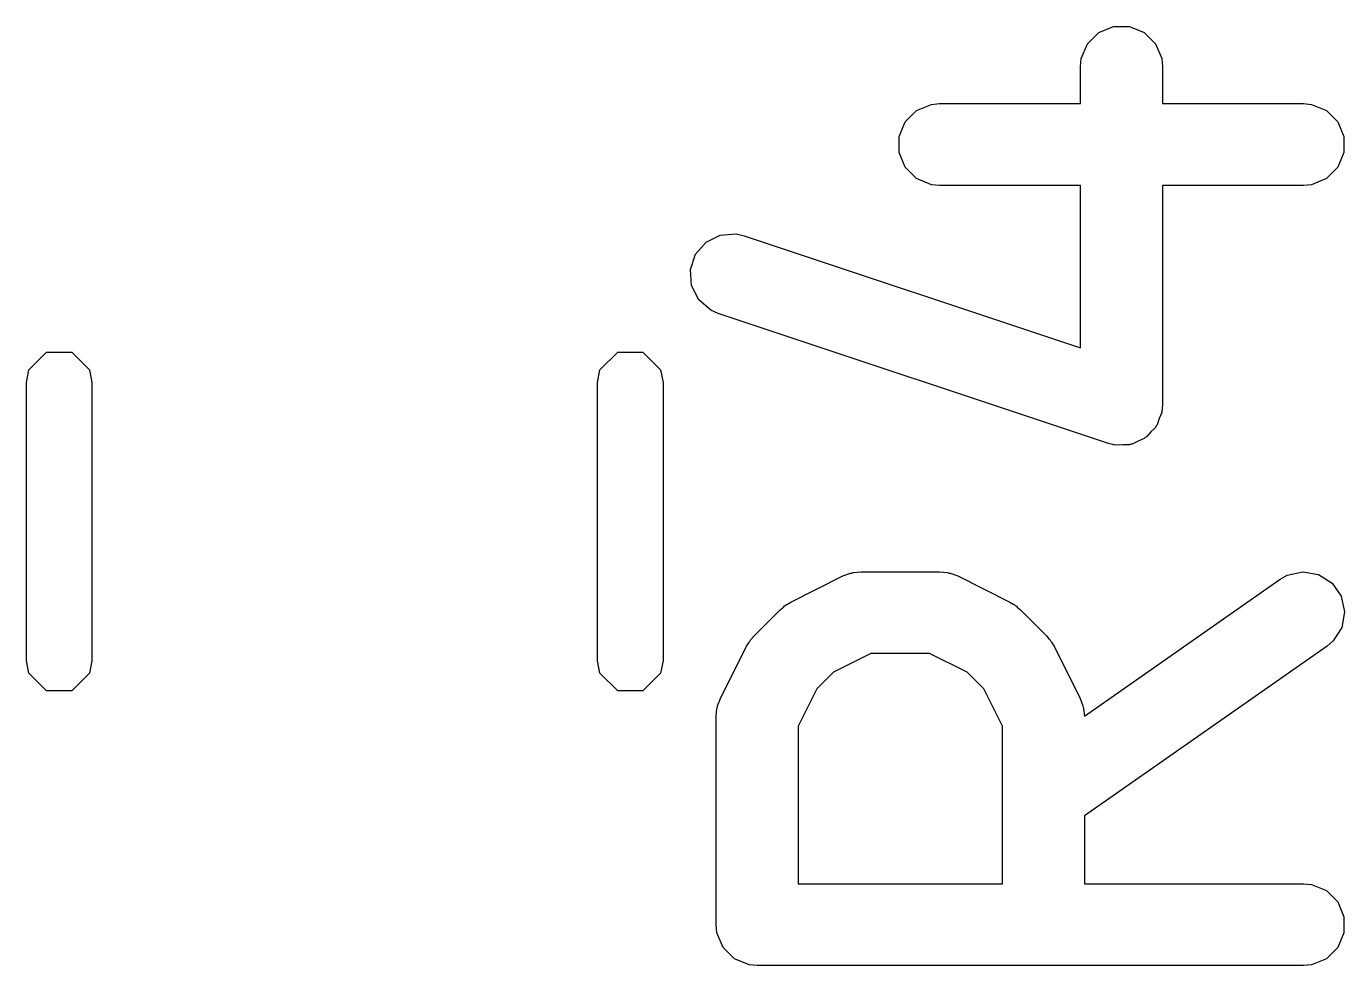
# Model space of a CAD drawing. Extents: x 34.8 to 94.5, y -157.8 to -74.1.
# Drawn here: x 83.917 to 86.33, y -138.813 to -137.093 of the extents above; entities that cross this region are included whole.
import ezdxf

# ---------------------------------------------------------------- set-up
doc = ezdxf.new("R2010")
doc.units = 0
doc.layers.add('BLACK', color=7, linetype='CONTINUOUS')

msp = doc.modelspace()

# ---------------------------------------------------------------- linework, layer by layer
at = {"layer": 'BLACK', "linetype": 'CONTINUOUS'}
for p, q in [((85.859125, -137.124998), (85.879817, -137.104306)), ((85.879817, -137.104306), (85.906853, -137.093107)), ((85.906853, -137.093107), (85.936117, -137.093107)), ((85.936117, -137.093107), (85.963153, -137.104306)), ((85.963153, -137.104306), (85.983845, -137.124998)), ((85.847926, -137.152034), (85.859125, -137.124998)), ((85.983845, -137.124998), (85.995044, -137.152034)), ((85.846485, -137.166666), (85.847926, -137.152034)), ((85.995044, -137.152034), (85.996485, -137.166666)), ((85.846485, -137.234523), (85.846485, -137.166666)), ((85.996485, -137.166666), (85.996485, -137.234523)), ((85.57352, -137.235964), (85.588152, -137.234523)), ((85.588152, -137.234523), (85.846485, -137.234523)), ((85.996485, -137.234523), (86.254819, -137.234523)), ((86.254819, -137.234523), (86.269451, -137.235964)), ((85.525792, -137.267855), (85.546484, -137.247163)), ((85.546484, -137.247163), (85.57352, -137.235964)), ((86.269451, -137.235964), (86.296487, -137.247163)), ((86.296487, -137.247163), (86.317179, -137.267855)), ((85.514593, -137.294891), (85.525792, -137.267855)), ((86.317179, -137.267855), (86.328378, -137.294891)), ((85.514593, -137.324155), (85.514593, -137.294891)), ((86.328378, -137.294891), (86.328378, -137.324155)), ((85.525792, -137.351191), (85.514593, -137.324155)), ((86.328378, -137.324155), (86.317179, -137.351191)), ((85.546484, -137.371883), (85.525792, -137.351191)), ((86.317179, -137.351191), (86.296487, -137.371883)), ((85.57352, -137.383082), (85.546484, -137.371883)), ((86.296487, -137.371883), (86.269451, -137.383082)), ((85.588152, -137.384523), (85.57352, -137.383082)), ((85.846485, -137.384523), (85.588152, -137.384523)), ((85.846485, -137.681656), (85.846485, -137.384523)), ((86.254819, -137.384523), (85.996485, -137.384523)), ((85.996485, -137.384523), (85.996485, -137.785713)), ((86.269451, -137.383082), (86.254819, -137.384523)), ((85.161217, -137.488368), (85.18739, -137.475282)), ((85.18739, -137.475282), (85.21658, -137.473207)), ((85.21658, -137.473207), (85.230917, -137.476467)), ((85.230917, -137.476467), (85.846485, -137.681656)), ((85.142043, -137.510475), (85.161217, -137.488368)), ((85.132789, -137.538238), (85.142043, -137.510475)), ((85.134864, -137.567428), (85.132789, -137.538238)), ((85.14795, -137.593601), (85.134864, -137.567428)), ((85.170057, -137.612775), (85.14795, -137.593601)), ((85.183483, -137.618769), (85.170057, -137.612775)), ((85.897767, -137.856864), (85.183483, -137.618769)), ((83.922067, -137.722315), (83.954539, -137.689843)), ((83.954539, -137.689843), (84.000461, -137.689843)), ((84.000461, -137.689843), (84.032933, -137.722315)), ((84.967067, -137.722315), (84.999539, -137.689843)), ((84.999539, -137.689843), (85.045461, -137.689843)), ((85.045461, -137.689843), (85.077933, -137.722315)), ((83.9175, -137.745276), (83.922067, -137.722315)), ((84.032933, -137.722315), (84.0375, -137.745276)), ((84.9625, -137.745276), (84.967067, -137.722315)), ((85.077933, -137.722315), (85.0825, -137.745276)), ((83.9175, -138.254724), (83.9175, -137.745276)), ((84.0375, -137.745276), (84.0375, -138.254724)), ((84.9625, -138.254724), (84.9625, -137.745276)), ((85.0825, -137.745276), (85.0825, -138.254724)), ((85.996485, -137.785713), (85.995755, -137.793118)), ((85.990442, -137.811454), (85.986642, -137.822855)), ((85.995044, -137.800345), (85.990442, -137.811454)), ((85.99542, -137.796518), (85.995044, -137.800345)), ((85.995896, -137.795093), (85.99542, -137.796518)), ((85.995755, -137.793118), (85.995896, -137.795093)), ((85.975342, -137.835883), (85.967468, -137.844963)), ((85.983845, -137.827381), (85.975342, -137.835883)), ((85.984876, -137.82489), (85.983845, -137.827381)), ((85.986642, -137.822855), (85.984876, -137.82489)), ((85.905022, -137.858513), (85.897767, -137.856864)), ((85.906853, -137.859272), (85.905022, -137.858513)), ((85.908357, -137.859272), (85.906853, -137.859272)), ((85.912104, -137.860124), (85.908357, -137.859272)), ((85.924089, -137.859272), (85.912104, -137.860124)), ((85.936117, -137.859272), (85.924089, -137.859272)), ((85.938608, -137.858239), (85.936117, -137.859272)), ((85.941294, -137.858049), (85.938608, -137.858239)), ((85.952041, -137.852675), (85.941294, -137.858049)), ((85.963153, -137.848073), (85.952041, -137.852675)), ((85.965058, -137.846167), (85.963153, -137.848073)), ((85.967468, -137.844963), (85.965058, -137.846167)), ((85.316516, -138.147203), (85.411754, -138.099584)), ((85.411754, -138.099584), (85.425485, -138.094329)), ((85.425485, -138.094329), (85.428174, -138.094137)), ((85.428174, -138.094137), (85.430663, -138.093107)), ((85.430663, -138.093107), (85.445295, -138.091666)), ((85.445295, -138.091666), (85.588152, -138.091666)), ((85.588152, -138.091666), (85.602784, -138.093107)), ((85.602784, -138.093107), (85.605273, -138.094138)), ((85.605273, -138.094138), (85.607961, -138.094329)), ((85.607961, -138.094329), (85.621693, -138.099584)), ((85.621693, -138.099584), (85.716931, -138.147203)), ((86.21181, -138.105223), (86.224623, -138.098013)), ((86.224623, -138.098013), (86.253194, -138.091684)), ((86.253194, -138.091684), (86.282012, -138.096769)), ((86.282012, -138.096769), (86.30669, -138.112496)), ((85.853518, -138.356026), (86.21181, -138.105223)), ((86.30669, -138.112496), (86.323472, -138.13647)), ((85.306332, -138.153613), (85.308389, -138.151925)), ((85.308389, -138.151925), (85.310216, -138.151167)), ((85.310216, -138.151167), (85.316516, -138.147203)), ((85.716931, -138.147203), (85.72323, -138.151167)), ((85.72323, -138.151167), (85.725058, -138.151925)), ((85.725058, -138.151925), (85.727114, -138.153613)), ((86.323472, -138.13647), (86.329802, -138.165041)), ((85.249405, -138.208871), (85.297024, -138.161252)), ((85.297024, -138.161252), (85.302773, -138.156533)), ((85.302773, -138.156533), (85.304073, -138.155035)), ((85.304073, -138.155035), (85.306332, -138.153613)), ((85.727114, -138.153613), (85.729374, -138.155035)), ((85.729374, -138.155035), (85.730673, -138.156533)), ((85.730673, -138.156533), (85.736423, -138.161252)), ((85.736423, -138.161252), (85.784042, -138.208871)), ((86.329802, -138.165041), (86.324716, -138.193858)), ((86.324716, -138.193858), (86.308989, -138.218537)), ((85.235356, -138.228363), (85.23932, -138.222063)), ((85.23932, -138.222063), (85.240078, -138.220236)), ((85.240078, -138.220236), (85.241766, -138.218179)), ((85.241766, -138.218179), (85.243188, -138.21592)), ((85.243188, -138.21592), (85.244686, -138.21462)), ((85.244686, -138.21462), (85.249405, -138.208871)), ((85.784042, -138.208871), (85.78876, -138.21462)), ((85.78876, -138.21462), (85.790259, -138.21592)), ((85.790259, -138.21592), (85.79168, -138.218179)), ((85.79168, -138.218179), (85.793369, -138.220236)), ((85.793369, -138.220236), (85.794126, -138.222063)), ((85.794126, -138.222063), (85.798091, -138.228363)), ((86.308989, -138.218537), (86.297829, -138.228108)), ((85.187737, -138.323601), (85.235356, -138.228363)), ((85.463, -138.241666), (85.394484, -138.275924)), ((85.570447, -138.241666), (85.463, -138.241666)), ((85.638963, -138.275924), (85.570447, -138.241666)), ((85.798091, -138.228363), (85.84571, -138.323601)), ((86.297829, -138.228108), (85.853628, -138.539048)), ((83.922067, -138.277685), (83.9175, -138.254724)), ((84.0375, -138.254724), (84.032933, -138.277685)), ((84.967067, -138.277685), (84.9625, -138.254724)), ((85.0825, -138.254724), (85.077933, -138.277685)), ((83.954539, -138.310157), (83.922067, -138.277685)), ((84.032933, -138.277685), (84.000461, -138.310157)), ((84.999539, -138.310157), (84.967067, -138.277685)), ((85.077933, -138.277685), (85.045461, -138.310157)), ((85.394484, -138.275924), (85.364077, -138.306331)), ((85.66937, -138.306331), (85.638963, -138.275924)), ((84.000461, -138.310157), (83.954539, -138.310157)), ((85.045461, -138.310157), (84.999539, -138.310157)), ((85.364077, -138.306331), (85.329819, -138.374847)), ((85.703628, -138.374847), (85.66937, -138.306331)), ((85.179819, -138.357142), (85.18126, -138.34251)), ((85.18126, -138.34251), (85.182291, -138.34002)), ((85.182291, -138.34002), (85.182482, -138.337333)), ((85.182482, -138.337333), (85.187737, -138.323601)), ((85.84571, -138.323601), (85.850965, -138.337332)), ((85.850965, -138.337332), (85.851156, -138.340021)), ((85.851156, -138.340021), (85.852187, -138.34251)), ((85.852187, -138.34251), (85.853518, -138.356026)), ((85.179819, -138.738094), (85.179819, -138.357142)), ((85.329819, -138.374847), (85.329819, -138.663094)), ((85.703628, -138.663094), (85.703628, -138.374847)), ((85.853628, -138.539048), (85.853628, -138.663094)), ((85.329819, -138.663094), (85.703628, -138.663094)), ((85.853628, -138.663094), (86.254819, -138.663094)), ((86.254819, -138.663094), (86.269451, -138.664535)), ((86.269451, -138.664535), (86.296487, -138.675734)), ((86.296487, -138.675734), (86.317179, -138.696426)), ((86.317179, -138.696426), (86.328378, -138.723462)), ((86.328378, -138.723462), (86.328378, -138.752726)), ((85.18126, -138.752726), (85.179819, -138.738094)), ((85.192459, -138.779762), (85.18126, -138.752726)), ((86.328378, -138.752726), (86.317179, -138.779762)), ((85.213151, -138.800454), (85.192459, -138.779762)), ((85.240187, -138.811653), (85.213151, -138.800454)), ((86.296487, -138.800454), (86.269451, -138.811653)), ((86.317179, -138.779762), (86.296487, -138.800454)), ((85.254819, -138.813094), (85.240187, -138.811653)), ((86.254819, -138.813094), (85.254819, -138.813094)), ((86.269451, -138.811653), (86.254819, -138.813094))]:
    msp.add_line(p, q, dxfattribs=at)

doc.saveas('drawing.dxf')
